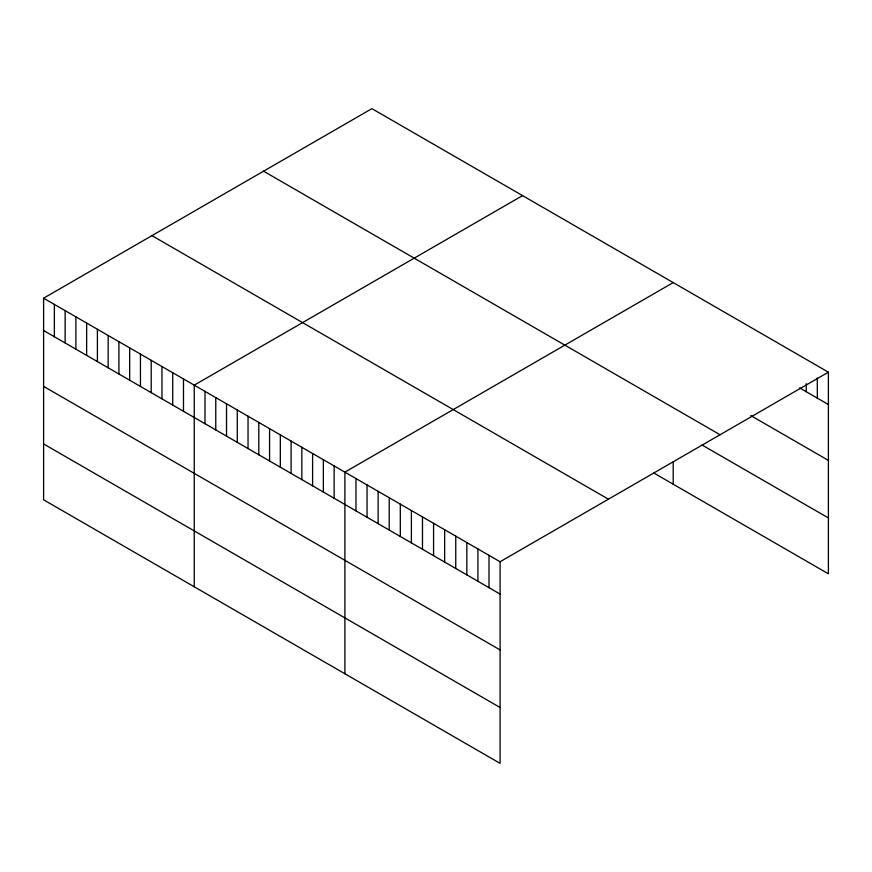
<?xml version="1.0" encoding="UTF-8"?>
<svg xmlns="http://www.w3.org/2000/svg" width="872" height="872" viewBox="0 0 872 872"><rect width="100%" height="100%" fill="white"/><g stroke="black" fill="none" stroke-linecap="round" stroke-linejoin="round"><path stroke-width="1.31" d="M43.6 298.191L500.092 561.742L500.092 763.36L43.6 499.809L43.6 298.191L371.908 108.64L828.4 372.191L828.4 573.809L653.826 473.016M522.546 195.611L194.238 385.162L194.238 586.78M673.195 282.593L344.887 472.134L344.887 673.751M500.092 561.742L828.4 372.191M799.58 387.887L828.4 404.532M750.792 415.584L828.4 460.394M263.562 171.195L720.054 434.747M702.014 444.982L828.4 517.946M151.946 235.636L608.438 499.198M43.6 330.521L500.092 594.072M43.6 386.383L500.092 649.934M43.6 443.935L500.092 707.497M817.315 377.925L817.315 398.123M806.229 383.647L806.229 391.724M673.195 461.855L673.195 484.2M489.007 555.344L489.007 587.673M477.921 548.946L477.921 581.275M466.836 542.548L466.836 574.877M455.751 536.138L455.751 568.468M444.655 529.74L444.655 562.069M433.569 523.342L433.569 555.671M422.484 516.943L422.484 549.273M411.399 510.545L411.399 542.875M400.313 504.136L400.313 536.465M389.228 497.738L389.228 530.067M378.143 491.339L378.143 523.669M367.058 484.941L367.058 517.27M355.972 478.532L355.972 510.861M334.129 465.921L334.129 498.25M323.359 459.708L323.359 492.037M312.601 453.495L312.601 485.824M301.843 447.292L301.843 479.622M291.085 441.079L291.085 473.409M280.326 434.866L280.326 467.196M269.568 428.653L269.568 460.983M258.799 422.44L258.799 454.77M248.04 416.227L248.04 448.557M237.282 410.014L237.282 442.344M226.524 403.801L226.524 436.131M215.766 397.588L215.766 429.918M205.007 391.375L205.007 423.705M183.48 378.949L183.48 411.279M172.721 372.736L172.721 405.066M161.963 366.523L161.963 398.853M151.205 360.31L151.205 392.64M140.447 354.097L140.447 386.427M129.677 347.895L129.677 380.225M118.919 341.682L118.919 374.012M108.161 335.469L108.161 367.799M97.402 329.256L97.402 361.586M86.644 323.043L86.644 355.373M75.886 316.83L75.886 349.16M65.117 310.617L65.117 342.947M54.358 304.404L54.358 336.734"/></g></svg>
